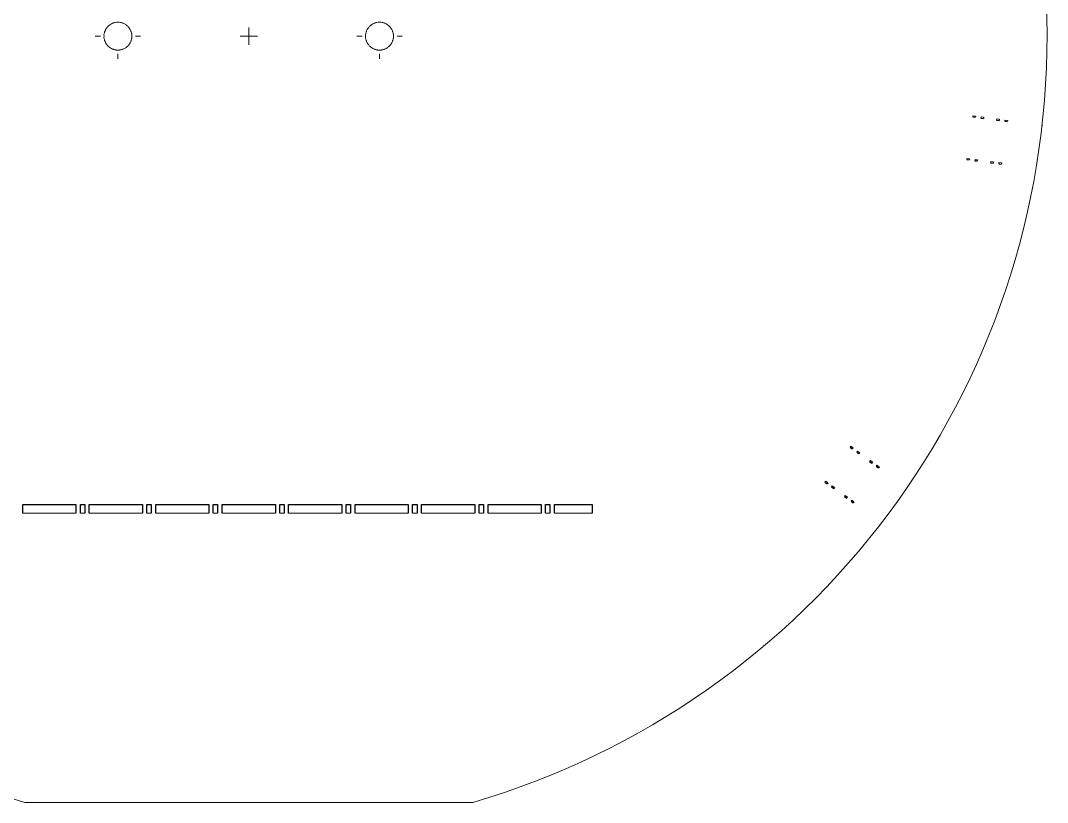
# Model space of a CAD drawing. Header units: millimetres. Extents: x 0 to 1210, y 0 to 841.
# Drawn here: x 915.6 to 1210, y 260.7 to 484.8 of the extents above; entities that cross this region are included whole.
import ezdxf

# ---------------------------------------------------------------- set-up
doc = ezdxf.new("R2010")
doc.units = ezdxf.units.MM
doc.header["$MEASUREMENT"] = 0
doc.layers.get('0').update_dxf_attribs({"linetype": 'CONTINUOUS'})

msp = doc.modelspace()

# ---------------------------------------------------------------- linework, layer by layer
at = {"color": 7, "linetype": 'Continuous', "lineweight": 9, "true_color": 0x000007}
for p, q in [((980.98, 480.35), (980.98, 482.86)), ((938.47, 480.35), (936.98, 480.35)), ((948.49, 480.35), (949.98, 480.35)), ((980.98, 480.35), (978.5, 480.35)), ((980.98, 480.35), (980.98, 477.84)), ((980.98, 480.35), (983.49, 480.35)), ((1013.5, 480.35), (1012.01, 480.35)), ((1023.52, 480.35), (1025.01, 480.35)), ((943.5, 475.32), (943.5, 473.83)), ((1018.49, 475.32), (1018.49, 473.83)), ((1188.62, 457.56), (1189.33, 457.47)), ((1190.95, 457.25), (1191.67, 457.16)), ((1195.47, 456.63), (1196.19, 456.54)), ((1197.8, 456.32), (1198.52, 456.23)), ((1208.44, 454.81), (1208.53, 454.78)), ((1186.89, 445.34), (1187.6, 445.24)), ((1189.22, 445.03), (1189.93, 444.94)), ((1193.74, 444.41), (1194.45, 444.32)), ((1196.07, 444.1), (1196.78, 444.01)), ((1206.68, 442.21), (1206.75, 442.21)), ((1153.62, 362.78), (1154.26, 362.33)), ((1155.51, 361.42), (1156.14, 360.97)), ((1159.21, 358.7), (1159.85, 358.24)), ((1161.1, 357.34), (1161.73, 356.88)), ((1146.41, 352.78), (1147.05, 352.32)), ((1148.3, 351.41), (1148.93, 350.96)), ((1169.83, 351.01), (1169.9, 350.94)), ((1152, 348.69), (1152.64, 348.24)), ((1153.89, 347.33), (1154.52, 346.87)), ((916.21, 343.6), (931.46, 343.6)), ((932.72, 343.6), (933.97, 343.6)), ((935.26, 343.6), (950.51, 343.6)), ((951.77, 343.6), (953.03, 343.6)), ((954.32, 343.6), (969.57, 343.6)), ((970.82, 343.6), (972.08, 343.6)), ((973.37, 343.6), (988.62, 343.6)), ((989.88, 343.6), (991.13, 343.6)), ((992.42, 343.6), (1007.67, 343.6)), ((1008.93, 343.6), (1010.19, 343.6)), ((1011.48, 343.6), (1026.73, 343.6)), ((1027.99, 343.6), (1029.24, 343.6)), ((1030.53, 343.6), (1045.78, 343.6)), ((1047.04, 343.6), (1048.3, 343.6)), ((1049.59, 343.6), (1064.84, 343.6)), ((1066.09, 343.6), (1067.35, 343.6)), ((1068.64, 343.6), (1079.46, 343.6)), ((1162.36, 340.72), (1162.42, 340.65)), ((916.77, 260.67), (1045.22, 260.67))]:
    msp.add_line(p, q, dxfattribs=at)
for p, q in [((1188.62, 457.56), (1188.57, 457.2)), ((1188.57, 457.2), (1189.28, 457.11)), ((1189.33, 457.47), (1189.28, 457.11)), ((1190.95, 457.25), (1190.9, 456.9)), ((1190.9, 456.9), (1191.61, 456.8)), ((1191.67, 457.16), (1191.62, 456.8)), ((1195.47, 456.63), (1195.42, 456.28)), ((1196.19, 456.54), (1196.13, 456.18)), ((1195.42, 456.28), (1196.13, 456.18)), ((1197.8, 456.32), (1197.75, 455.97)), ((1197.75, 455.97), (1198.46, 455.87)), ((1198.52, 456.23), (1198.47, 455.87)), ((1186.89, 445.34), (1186.84, 444.98)), ((1186.84, 444.98), (1187.55, 444.89)), ((1187.6, 445.24), (1187.55, 444.89)), ((1189.22, 445.03), (1189.17, 444.67)), ((1189.17, 444.67), (1189.88, 444.58)), ((1189.93, 444.94), (1189.88, 444.58)), ((1193.74, 444.41), (1193.69, 444.05)), ((1193.69, 444.05), (1194.4, 443.96)), ((1194.45, 444.32), (1194.4, 443.96)), ((1196.07, 444.1), (1196.02, 443.75)), ((1196.02, 443.75), (1196.73, 443.65)), ((1196.79, 444.01), (1196.74, 443.65)), ((1153.62, 362.78), (1153.41, 362.49)), ((1153.41, 362.49), (1154.04, 362.04)), ((1154.26, 362.33), (1154.04, 362.03)), ((1155.51, 361.42), (1155.3, 361.13)), ((1155.3, 361.13), (1155.93, 360.67)), ((1156.14, 360.97), (1155.93, 360.67)), ((1159.21, 358.7), (1159, 358.41)), ((1159, 358.41), (1159.63, 357.95)), ((1159.85, 358.24), (1159.63, 357.95)), ((1161.1, 357.34), (1160.89, 357.05)), ((1160.89, 357.05), (1161.52, 356.59)), ((1161.73, 356.88), (1161.52, 356.59)), ((1146.41, 352.78), (1146.2, 352.48)), ((1146.2, 352.48), (1146.84, 352.03)), ((1147.05, 352.32), (1146.84, 352.03)), ((1148.3, 351.41), (1148.09, 351.12)), ((1148.09, 351.12), (1148.72, 350.67)), ((1148.93, 350.96), (1148.72, 350.67)), ((1152, 348.69), (1151.79, 348.4)), ((1151.79, 348.4), (1152.43, 347.95)), ((1152.64, 348.24), (1152.42, 347.94)), ((916.21, 343.6), (916.21, 346.13)), ((916.21, 346.13), (931.46, 346.13)), ((931.46, 346.13), (931.46, 343.6)), ((932.72, 343.6), (932.72, 346.13)), ((932.72, 346.13), (933.97, 346.13)), ((933.97, 346.13), (933.97, 343.6)), ((935.26, 343.6), (935.26, 346.13)), ((935.26, 346.13), (950.51, 346.13)), ((950.51, 346.13), (950.51, 343.6)), ((951.77, 343.6), (951.77, 346.13)), ((951.77, 346.13), (953.03, 346.13)), ((953.03, 346.13), (953.03, 343.6)), ((954.32, 343.6), (954.32, 346.12)), ((954.32, 346.12), (969.57, 346.12)), ((969.57, 346.12), (969.57, 343.6)), ((970.82, 343.6), (970.82, 346.12)), ((970.82, 346.12), (972.08, 346.12)), ((972.08, 346.12), (972.08, 343.6)), ((973.37, 343.6), (973.37, 346.12)), ((973.37, 346.12), (988.62, 346.12)), ((988.62, 346.12), (988.62, 343.6)), ((989.88, 343.6), (989.88, 346.12)), ((989.88, 346.12), (991.13, 346.12)), ((991.13, 346.12), (991.13, 343.6)), ((992.42, 343.6), (992.42, 346.12)), ((992.42, 346.12), (1007.67, 346.12)), ((1007.67, 346.12), (1007.67, 343.6)), ((1008.93, 343.6), (1008.93, 346.12)), ((1008.93, 346.12), (1010.19, 346.12)), ((1010.19, 346.12), (1010.19, 343.6)), ((1011.48, 343.6), (1011.48, 346.12)), ((1011.48, 346.12), (1026.73, 346.12)), ((1026.73, 346.12), (1026.73, 343.6)), ((1027.99, 343.6), (1027.99, 346.12)), ((1027.99, 346.12), (1029.24, 346.12)), ((1029.24, 346.12), (1029.24, 343.6)), ((1030.53, 343.6), (1030.53, 346.12)), ((1030.53, 346.12), (1045.78, 346.12)), ((1045.78, 346.12), (1045.78, 343.6)), ((1047.04, 343.6), (1047.04, 346.12)), ((1047.04, 346.12), (1048.3, 346.12)), ((1048.3, 346.12), (1048.3, 343.6)), ((1049.59, 343.6), (1049.59, 346.12)), ((1049.59, 346.12), (1064.84, 346.12)), ((1064.84, 346.12), (1064.84, 343.6)), ((1066.09, 343.6), (1066.09, 346.12)), ((1066.09, 346.12), (1067.35, 346.12)), ((1067.35, 346.12), (1067.35, 343.6)), ((1068.64, 343.6), (1068.64, 346.12)), ((1068.64, 346.12), (1079.46, 346.12)), ((1079.46, 346.12), (1079.46, 343.6)), ((1153.89, 347.33), (1153.68, 347.04)), ((1153.68, 347.04), (1154.31, 346.58)), ((1154.52, 346.87), (1154.31, 346.58))]:
    msp.add_line(p, q)
for points in [[(940.39, 482.9), (940.36, 482.86), (940.32, 482.83), (940.29, 482.8), (940.26, 482.73), (940.23, 482.7), (940.19, 482.63), (940.16, 482.6)], [(941.25, 483.69), (941.22, 483.66), (941.15, 483.62), (941.09, 483.56), (941.05, 483.56), (941.02, 483.49), (940.99, 483.49), (940.95, 483.46)], [(942.31, 484.19), (942.28, 484.19), (942.18, 484.15), (942.14, 484.12), (942.08, 484.12), (942.04, 484.09), (941.95, 484.05)], [(945.02, 484.05), (944.92, 484.09), (944.86, 484.12), (944.82, 484.12), (944.79, 484.15), (944.69, 484.19), (944.62, 484.19)], [(946.01, 483.46), (945.98, 483.49), (945.95, 483.49), (945.91, 483.56), (945.85, 483.56), (945.82, 483.62), (945.75, 483.66), (945.72, 483.69)], [(946.81, 482.6), (946.77, 482.63), (946.74, 482.67), (946.74, 482.7), (946.68, 482.73), (946.68, 482.8), (946.61, 482.83), (946.61, 482.86), (946.58, 482.9)], [(1015.38, 482.9), (1015.35, 482.86), (1015.35, 482.83), (1015.32, 482.8), (1015.28, 482.73), (1015.25, 482.7), (1015.18, 482.63), (1015.15, 482.6)], [(1016.24, 483.69), (1016.24, 483.66), (1016.14, 483.62), (1016.11, 483.56), (1016.08, 483.56), (1016.01, 483.49), (1015.98, 483.49), (1015.94, 483.46)], [(1017.33, 484.19), (1017.27, 484.19), (1017.2, 484.15), (1017.14, 484.12), (1017.1, 484.12), (1017.04, 484.09), (1016.94, 484.05)], [(1020.01, 484.05), (1019.95, 484.09), (1019.88, 484.12), (1019.85, 484.12), (1019.78, 484.15), (1019.72, 484.19), (1019.65, 484.19)], [(1021.01, 483.46), (1021.01, 483.49), (1020.94, 483.49), (1020.91, 483.56), (1020.87, 483.56), (1020.84, 483.62), (1020.74, 483.66), (1020.71, 483.69)], [(1021.83, 482.6), (1021.77, 482.63), (1021.73, 482.7), (1021.7, 482.73), (1021.67, 482.8), (1021.63, 482.83), (1021.6, 482.86), (1021.6, 482.9)], [(939.79, 481.9), (939.73, 481.81), (939.73, 481.74), (939.73, 481.71), (939.66, 481.57), (939.66, 481.51)], [(947.3, 481.51), (947.3, 481.57), (947.27, 481.64), (947.27, 481.67), (947.24, 481.71), (947.24, 481.74), (947.2, 481.81), (947.17, 481.9)], [(947.4, 479.59), (947.4, 479.62), (947.44, 479.69), (947.44, 479.79), (947.44, 479.82), (947.44, 479.92), (947.47, 479.99), (947.47, 480.32), (947.5, 480.38), (947.47, 480.42), (947.47, 480.75), (947.44, 480.81), (947.44, 480.91), (947.44, 480.95), (947.44, 481.04), (947.4, 481.11), (947.4, 481.14)], [(1014.79, 481.9), (1014.75, 481.81), (1014.72, 481.74), (1014.72, 481.71), (1014.65, 481.57), (1014.65, 481.51)], [(1022.3, 481.51), (1022.3, 481.57), (1022.23, 481.71), (1022.23, 481.74), (1022.23, 481.81), (1022.2, 481.9)], [(1022.43, 479.59), (1022.43, 479.62), (1022.43, 479.69), (1022.43, 479.79), (1022.46, 479.82), (1022.46, 479.92), (1022.49, 479.99), (1022.49, 480.32), (1022.49, 480.38), (1022.49, 480.42), (1022.49, 480.75), (1022.46, 480.81), (1022.46, 480.91), (1022.43, 480.95), (1022.43, 481.04), (1022.43, 481.11), (1022.43, 481.14)], [(939.66, 479.22), (939.66, 479.16), (939.73, 479.03), (939.73, 478.99), (939.73, 478.93), (939.79, 478.83)], [(940.16, 478.13), (940.19, 478.1), (940.23, 478.03), (940.26, 477.97), (940.29, 477.93), (940.32, 477.9), (940.36, 477.87), (940.39, 477.84)], [(940.95, 477.27), (940.99, 477.24), (941.02, 477.21), (941.05, 477.17), (941.09, 477.14), (941.15, 477.11), (941.18, 477.11), (941.22, 477.07), (941.25, 477.04)], [(945.72, 477.04), (945.75, 477.07), (945.78, 477.11), (945.82, 477.11), (945.85, 477.14), (945.91, 477.17), (945.95, 477.21), (945.98, 477.24), (946.01, 477.27)], [(946.58, 477.84), (946.61, 477.87), (946.61, 477.9), (946.68, 477.93), (946.68, 477.97), (946.74, 478.03), (946.74, 478.07), (946.77, 478.1), (946.81, 478.13)], [(947.17, 478.83), (947.2, 478.93), (947.24, 478.99), (947.24, 479.03), (947.27, 479.06), (947.27, 479.09), (947.3, 479.16), (947.3, 479.22)], [(1014.65, 479.22), (1014.65, 479.16), (1014.72, 479.03), (1014.72, 478.99), (1014.75, 478.93), (1014.79, 478.83)], [(1015.15, 478.13), (1015.18, 478.1), (1015.25, 478.03), (1015.28, 477.97), (1015.32, 477.93), (1015.35, 477.9), (1015.35, 477.87), (1015.38, 477.84)], [(1015.94, 477.27), (1015.98, 477.24), (1016.01, 477.21), (1016.08, 477.17), (1016.11, 477.14), (1016.14, 477.11), (1016.18, 477.11), (1016.24, 477.07), (1016.24, 477.04)], [(1020.71, 477.04), (1020.74, 477.07), (1020.77, 477.11), (1020.84, 477.11), (1020.87, 477.14), (1020.91, 477.17), (1020.94, 477.21), (1021.01, 477.24), (1021.01, 477.27)], [(1021.6, 477.84), (1021.6, 477.87), (1021.63, 477.9), (1021.67, 477.93), (1021.7, 477.97), (1021.73, 478.03), (1021.77, 478.1), (1021.83, 478.13)], [(1022.2, 478.83), (1022.23, 478.93), (1022.23, 478.99), (1022.23, 479.03), (1022.3, 479.16), (1022.3, 479.22)], [(941.95, 476.68), (941.98, 476.64), (942.04, 476.61), (942.08, 476.61), (942.14, 476.61), (942.18, 476.58), (942.21, 476.58), (942.28, 476.55), (942.31, 476.55)], [(942.71, 476.45), (942.74, 476.45), (942.81, 476.41), (942.9, 476.41), (942.94, 476.38), (943.04, 476.38), (943.1, 476.38), (943.43, 476.38), (943.5, 476.35), (943.53, 476.38), (943.86, 476.38), (943.9, 476.38), (944.03, 476.38), (944.06, 476.41), (944.16, 476.41), (944.19, 476.45), (944.26, 476.45)], [(944.62, 476.55), (944.69, 476.55), (944.72, 476.58), (944.79, 476.58), (944.82, 476.61), (944.86, 476.61), (944.92, 476.61), (944.96, 476.64), (945.02, 476.68)], [(1016.94, 476.68), (1017, 476.64), (1017.04, 476.61), (1017.1, 476.61), (1017.14, 476.61), (1017.2, 476.58), (1017.23, 476.58), (1017.27, 476.55), (1017.33, 476.55)], [(1017.73, 476.45), (1017.76, 476.45), (1017.8, 476.41), (1017.9, 476.41), (1017.96, 476.38), (1018.06, 476.38), (1018.09, 476.38), (1018.43, 476.38), (1018.49, 476.35), (1018.52, 476.38), (1018.89, 476.38), (1018.92, 476.38), (1019.02, 476.38), (1019.05, 476.41), (1019.19, 476.41), (1019.22, 476.45), (1019.25, 476.45)], [(1019.65, 476.55), (1019.72, 476.55), (1019.75, 476.58), (1019.78, 476.58), (1019.85, 476.61), (1019.88, 476.61), (1019.95, 476.61), (1019.98, 476.64), (1020.01, 476.68)]]:
    msp.add_lwpolyline(points, dxfattribs=at)
for points, knots in [([(916.77, 700.03), (818.92, 671.35), (752, 581.84), (752.1, 479.85), (752.1, 479.85), (752.43, 378.27), (819.29, 289.28), (916.77, 260.67)], [0, 0, 0, 0, 0.125, 0.125, 0.125, 0.125001, 1, 1, 1, 1]), ([(1045.22, 260.67), (1143.07, 289.41), (1209.99, 378.89), (1209.86, 480.85), (1209.86, 480.85), (1209.56, 582.4), (1142.67, 671.48), (1045.22, 700.03)], [0, 0, 0, 0, 0.125, 0.125, 0.125, 0.125001, 1, 1, 1, 1]), ([(940.95, 483.46), (940.82, 483.36), (940.75, 483.29), (940.66, 483.19), (940.66, 483.19), (940.56, 483.1), (940.49, 483.03), (940.39, 482.9)], [0, 0, 0, 0, 0.125, 0.125, 0.125, 0.125001, 1, 1, 1, 1]), ([(943.5, 484.35), (943.17, 484.35), (943, 484.35), (942.71, 484.29), (942.71, 484.29), (942.61, 484.25), (942.41, 484.25), (942.31, 484.19)], [0, 0, 0, 0, 0.125, 0.125, 0.125, 0.125001, 1, 1, 1, 1]), ([(944.62, 484.19), (944.56, 484.25), (944.36, 484.25), (944.26, 484.29), (944.26, 484.29), (943.96, 484.35), (943.8, 484.35), (943.47, 484.35)], [0, 0, 0, 0, 0.125, 0.125, 0.125, 0.125001, 1, 1, 1, 1]), ([(946.58, 482.9), (946.48, 483.03), (946.41, 483.1), (946.31, 483.19), (946.31, 483.19), (946.18, 483.29), (946.15, 483.36), (946.01, 483.46)], [0, 0, 0, 0, 0.125, 0.125, 0.125, 0.125001, 1, 1, 1, 1]), ([(1015.94, 483.46), (1015.85, 483.36), (1015.78, 483.29), (1015.65, 483.19), (1015.65, 483.19), (1015.55, 483.1), (1015.48, 483.03), (1015.38, 482.9)], [0, 0, 0, 0, 0.125, 0.125, 0.125, 0.125001, 1, 1, 1, 1]), ([(1018.49, 484.35), (1018.19, 484.35), (1018.03, 484.35), (1017.73, 484.29), (1017.73, 484.29), (1017.6, 484.25), (1017.43, 484.25), (1017.33, 484.19)], [0, 0, 0, 0, 0.125, 0.125, 0.125, 0.125001, 1, 1, 1, 1]), ([(1019.65, 484.19), (1019.55, 484.25), (1019.35, 484.25), (1019.25, 484.29), (1019.25, 484.29), (1018.95, 484.35), (1018.79, 484.35), (1018.49, 484.35)], [0, 0, 0, 0, 0.125, 0.125, 0.125, 0.125001, 1, 1, 1, 1]), ([(1021.6, 482.9), (1021.5, 483.03), (1021.44, 483.1), (1021.3, 483.19), (1021.3, 483.19), (1021.2, 483.29), (1021.14, 483.36), (1021.01, 483.46)], [0, 0, 0, 0, 0.125, 0.125, 0.125, 0.125001, 1, 1, 1, 1]), ([(939.66, 481.51), (939.6, 481.44), (939.6, 481.24), (939.56, 481.14), (939.56, 481.14), (939.5, 480.85), (939.46, 480.68), (939.5, 480.35), (939.5, 480.35), (939.46, 480.05), (939.5, 479.89), (939.56, 479.59), (939.56, 479.59), (939.6, 479.49), (939.6, 479.29), (939.66, 479.22)], [0, 0, 0, 0, 0.0625, 0.0625, 0.0625, 0.062501, 0.125, 0.125, 0.125, 0.125001, 0.1875, 0.1875, 0.1875, 0.187501, 1, 1, 1, 1]), ([(1014.65, 481.51), (1014.62, 481.44), (1014.59, 481.24), (1014.56, 481.14), (1014.56, 481.14), (1014.52, 480.85), (1014.49, 480.68), (1014.49, 480.35), (1014.49, 480.35), (1014.49, 480.05), (1014.52, 479.89), (1014.56, 479.59), (1014.56, 479.59), (1014.59, 479.49), (1014.62, 479.29), (1014.65, 479.22)], [0, 0, 0, 0, 0.0625, 0.0625, 0.0625, 0.062501, 0.125, 0.125, 0.125, 0.125001, 0.1875, 0.1875, 0.1875, 0.187501, 1, 1, 1, 1]), ([(940.39, 477.84), (940.49, 477.7), (940.56, 477.64), (940.66, 477.54), (940.66, 477.54), (940.75, 477.44), (940.82, 477.37), (940.95, 477.27)], [0, 0, 0, 0, 0.125, 0.125, 0.125, 0.125001, 1, 1, 1, 1]), ([(946.01, 477.27), (946.15, 477.37), (946.18, 477.44), (946.31, 477.54), (946.31, 477.54), (946.41, 477.64), (946.48, 477.7), (946.58, 477.84)], [0, 0, 0, 0, 0.125, 0.125, 0.125, 0.125001, 1, 1, 1, 1]), ([(1015.38, 477.84), (1015.48, 477.7), (1015.55, 477.64), (1015.65, 477.54), (1015.65, 477.54), (1015.78, 477.44), (1015.85, 477.37), (1015.94, 477.27)], [0, 0, 0, 0, 0.125, 0.125, 0.125, 0.125001, 1, 1, 1, 1]), ([(1021.01, 477.27), (1021.14, 477.37), (1021.2, 477.44), (1021.3, 477.54), (1021.3, 477.54), (1021.44, 477.64), (1021.5, 477.7), (1021.6, 477.84)], [0, 0, 0, 0, 0.125, 0.125, 0.125, 0.125001, 1, 1, 1, 1])]:
    msp.add_open_spline(points, degree=3, knots=knots, dxfattribs=at)
for points in [[(941.95, 484.05), (941.68, 483.92), (941.52, 483.86), (941.25, 483.69)], [(945.72, 483.69), (945.45, 483.86), (945.29, 483.92), (945.02, 484.05)], [(1016.94, 484.05), (1016.67, 483.92), (1016.51, 483.86), (1016.24, 483.69)], [(1020.71, 483.69), (1020.44, 483.86), (1020.31, 483.92), (1020.01, 484.05)], [(940.16, 482.6), (939.96, 482.33), (939.93, 482.17), (939.79, 481.9)], [(947.17, 481.9), (947.04, 482.17), (946.97, 482.33), (946.81, 482.6)], [(947.4, 481.14), (947.37, 481.24), (947.37, 481.44), (947.3, 481.51)], [(1015.15, 482.6), (1014.99, 482.33), (1014.92, 482.17), (1014.79, 481.9)], [(1022.2, 481.9), (1022.03, 482.17), (1022, 482.33), (1021.83, 482.6)], [(1022.43, 481.14), (1022.36, 481.24), (1022.36, 481.44), (1022.3, 481.51)], [(939.79, 478.83), (939.93, 478.56), (939.96, 478.4), (940.16, 478.13)], [(941.25, 477.04), (941.52, 476.88), (941.68, 476.81), (941.95, 476.68)], [(945.02, 476.68), (945.29, 476.81), (945.45, 476.88), (945.72, 477.04)], [(946.81, 478.13), (946.97, 478.4), (947.04, 478.56), (947.17, 478.83)], [(947.3, 479.22), (947.37, 479.29), (947.37, 479.49), (947.4, 479.59)], [(1014.79, 478.83), (1014.92, 478.56), (1014.99, 478.4), (1015.15, 478.13)], [(1016.24, 477.04), (1016.51, 476.88), (1016.67, 476.81), (1016.94, 476.68)], [(1020.01, 476.68), (1020.31, 476.81), (1020.44, 476.88), (1020.71, 477.04)], [(1021.83, 478.13), (1022, 478.4), (1022.03, 478.56), (1022.2, 478.83)], [(1022.3, 479.22), (1022.36, 479.29), (1022.36, 479.49), (1022.43, 479.59)], [(942.31, 476.55), (942.41, 476.48), (942.61, 476.48), (942.71, 476.45)], [(944.26, 476.45), (944.36, 476.48), (944.56, 476.48), (944.62, 476.55)], [(1017.33, 476.55), (1017.43, 476.48), (1017.6, 476.48), (1017.73, 476.45)], [(1019.25, 476.45), (1019.35, 476.48), (1019.55, 476.48), (1019.65, 476.55)]]:
    msp.add_open_spline(points, degree=3, dxfattribs=at)

doc.saveas('drawing.dxf')
